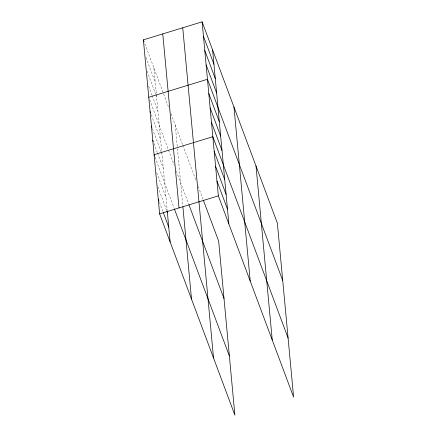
<?xml version="1.0" encoding="UTF-8"?>
<svg xmlns="http://www.w3.org/2000/svg" width="437" height="437" viewBox="0 0 437 437"><rect width="100%" height="100%" fill="white"/><g stroke="black" fill="none" stroke-linecap="round" stroke-linejoin="round"><path stroke-width="0.33" stroke-dasharray="2.19 1.64" d="M144.822 43.673L168.857 107.961M170.998 113.675L182.606 144.734M182.846 145.368L196.098 180.82M198.234 186.528L203.221 199.862M145.925 57.394L155.244 82.314M147.023 71.111L155.627 94.113M155.867 94.753L156.583 96.67M148.607 86.105L151.95 95.053M152.191 95.692L157.921 111.025M149.705 99.822L168.283 149.509M168.518 150.148L174.221 165.383M176.357 171.102L188.675 204.057M151.284 114.816L160.603 139.736M152.387 128.533L161.941 154.092M153.966 143.527L157.309 152.475M157.549 153.114L163.28 168.447M155.064 157.249L174.117 208.203M156.686 172.675L166 197.595M157.828 186.828L166.666 210.47M159.445 202.26L163.028 211.847M175.27 125.108L177.4 147.946M177.46 148.596L182.819 206.024M153.9 67.954L161.695 151.481M161.761 152.136L167.196 210.372"/><path stroke-width="0.66" d="M203.456 200.496L218.653 241.137L234.893 415.15L159.631 213.857L143.391 39.843L202.107 21.85L277.369 223.143L293.609 397.157L218.347 195.863L202.107 21.85M148.749 97.265L207.466 79.277L282.728 280.57M159.631 213.857L218.347 195.863M203.445 36.205L213.961 64.321M204.789 50.561L215.299 78.676M206.127 64.916L216.637 93.032M208.804 93.633L219.319 121.743M210.148 107.988L220.658 136.104M211.486 122.344L221.996 150.459M288.087 337.992L212.824 136.699L154.108 154.693L154.589 155.971M214.206 151.492L224.716 179.607M215.588 166.284L226.098 194.394M216.97 181.071L227.48 209.186M143.391 39.843L144.106 41.761M188.915 204.691L224.012 298.558M150.088 111.621L150.568 112.899M151.431 125.976L151.907 127.254M152.77 140.337L153.25 141.615M174.358 208.842L229.37 355.986M166.907 211.109L167.382 212.387M158.254 199.064L158.97 200.982M163.269 212.48L168.764 227.18M256 165.994L272.24 340.008M233.986 107.114L250.226 281.128M212.617 49.965L228.862 223.979M182.732 27.788L213.524 358.001M182.885 206.674L191.51 299.121M162.766 33.906L179.006 207.919M167.256 211.044L170.146 241.972"/></g></svg>
